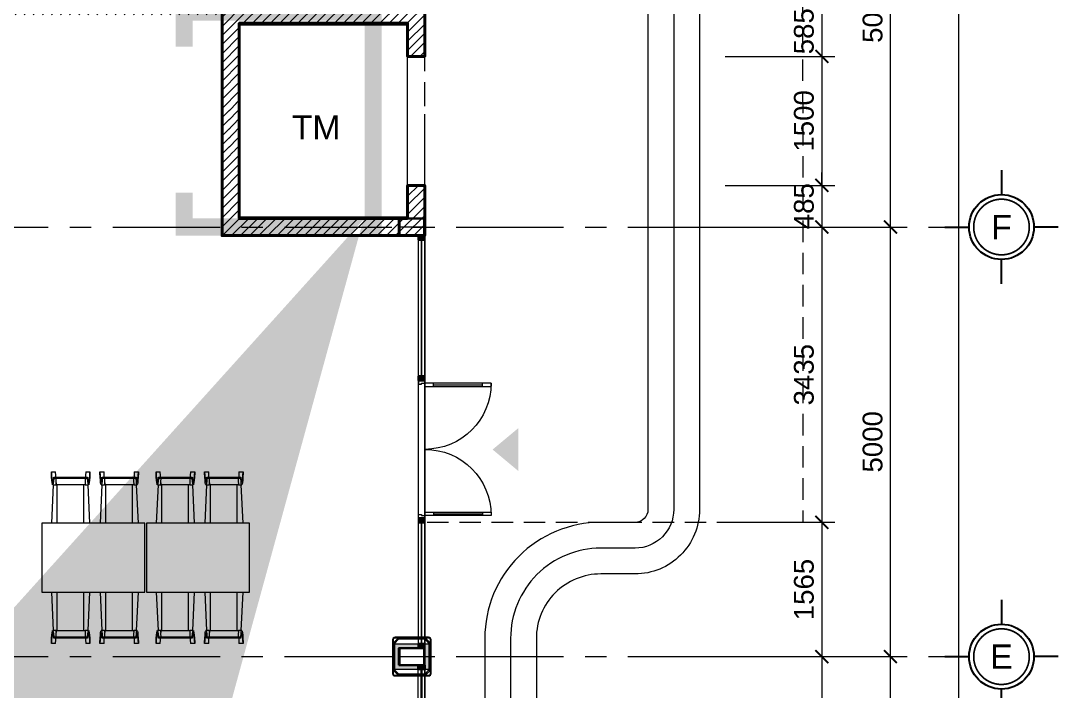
# Model space of a CAD drawing. Header units: millimetres. Extents: x 886808 to 1650903, y -1008069 to 230892.
# Drawn here: x 960715 to 972796, y -352802 to -344999 of the extents above; entities that cross this region are included whole.
import ezdxf
from ezdxf.enums import TextEntityAlignment as Align

# ---------------------------------------------------------------- set-up
doc = ezdxf.new("R2010")
doc.units = ezdxf.units.MM
for name, pattern in [('CENTER', [2, 1.25, -0.25, 0.25, -0.25]), ('CENTER2', [28.575, 19.05, -3.175, 3.175, -3.175]), ('CONTINOUS', [0]), ('HIDDEN', [0.375, 0.25, -0.125])]:
    doc.linetypes.add(name, pattern=pattern)
doc.layers.get('0').update_dxf_attribs({"lineweight": 0})
for name, color, linetype, lineweight in [('01- NET TUONG- 242', 242, 'Continuous', 40), ('03- Net Cua- 153', 153, 'Continuous', 9), ('04-Net thay', 150, 'Continuous', 20), ('05- Net Khuat - 250', 250, 'HIDDEN', 0), ('8l NET TO', 8, 'Continuous', 9), ('A-DETL-GENF', 92, 'Continuous', 5), ('A-GLAZ-CURT', 52, 'Continuous', 5), ('A-GLAZ-CWMG', 51, 'Continuous', 5), ('A-Wall', 113, 'Continuous', 30), ('A_Dim', 8, 'Continuous', 5), ('DS_Dim', 8, 'Continuous', 0), ('HACTH', 8, 'Continuous', 0), ('I-FURN', 252, 'Continuous', 5), ('net truc', 250, 'CENTER2', 5), ('net vl', 33, 'Continuous', 5), ('Text', 250, 'Continuous', 25), ('X-BT-MB-F1$0$SP-CỬA', 157, 'Continuous', 0)]:
    doc.layers.add(name, color=color, linetype=linetype, lineweight=lineweight)
doc.styles.add('Arial', font='arial.ttf', dxfattribs={"height": 253.361452})
doc.styles.add('Roof Fl type B$0$GHICHUTHUONG', font='arial.ttf', dxfattribs={"width": 0.8})
doc.styles.add('TIÊU ĐỀ', font='arial.ttf', dxfattribs={"height": 230})
doc.dimstyles.new('1-100', dxfattribs={"dimtxt": 230, "dimasz": 150, "dimexe": 150, "dimexo": 300, "dimgap": 90, "dimtad": 1, "dimdec": 0, "dimrnd": 5, "dimzin": 0, "dimtxsty": 'TIÊU ĐỀ', "dimblk": 'ARCHTICK', "dimcen": 100, "dimdle": 120, "dimclrd": 256, "dimclre": 256, "dimclrt": 2, "dimadec": 0, "dimazin": 0, "dimtfac": 1, "dimtdec": 0, "dimtix": 1, "dimtmove": 1, "dimatfit": 3, "dimldrblk": 'OPEN30', "dimfxl": 900, "dimtolj": 1, "dimtzin": 0, "dimlwd": 13, "dimlwe": 13, "dimarcsym": 1})

# ---------------------------------------------------------------- blocks, each defined once
blk = doc.blocks.new('_ArchTick')
at = {"color": 0, "linetype": 'ByBlock', "const_width": 0.15}
blk.add_lwpolyline([(-0.5, -0.5), (0.5, 0.5)], dxfattribs=at)
blk = doc.blocks.new('*D1399')
at = {"layer": 'A_Dim', "lineweight": 13, "transparency": 16777216}
for p, q in [((970842, -358269), (970842, -352279)), ((968919, -352399), (970992, -352399)), ((968919, -358149), (970992, -358149))]:
    blk.add_line(p, q, dxfattribs=at)
at = {"layer": 'Defpoints', "color": 0, "transparency": 16777216}
for p in [(968619, -352399), (970842, -352399), (968619, -358149)]:
    blk.add_point(p, dxfattribs=at)
at = {"layer": 'A_Dim', "lineweight": 13, "transparency": 16777216, "xscale": 150, "yscale": 150, "zscale": 150}
for p, rotation in [((970842, -352399), 90), ((970842, -358149), 270)]:
    blk.add_blockref('_ArchTick', p, dxfattribs=dict(at, rotation=rotation))
at = {"layer": 'A_Dim', "color": 2, "transparency": 16777216, "insert": (970635, -355274), "char_height": 230, "attachment_point": 5, "rotation": 90, "style": 'TIÊU ĐỀ'}
blk.add_mtext('\\A1;5750', dxfattribs=at)
blk = doc.blocks.new('_Open30')
at = {"color": 0, "linetype": 'ByBlock', "lineweight": -2}
for p, q in [((-1, 0.268), (0, 0)), ((0, 0), (-1, -0.268)), ((0, 0), (-1, 0))]:
    blk.add_line(p, q, dxfattribs=at)
blk = doc.blocks.new('*D1398')
at = {"layer": 'A_Dim', "lineweight": 13, "transparency": 16777216}
for p, q in [((970842, -352519), (970842, -347279)), ((968919, -347399), (970992, -347399)), ((968919, -352399), (970992, -352399))]:
    blk.add_line(p, q, dxfattribs=at)
at = {"layer": 'Defpoints', "color": 0, "transparency": 16777216}
for p in [(968619, -347399), (970842, -347399), (968619, -352399)]:
    blk.add_point(p, dxfattribs=at)
at = {"layer": 'A_Dim', "lineweight": 13, "transparency": 16777216, "xscale": 150, "yscale": 150, "zscale": 150}
for p, rotation in [((970842, -347399), 90), ((970842, -352399), 270)]:
    blk.add_blockref('_ArchTick', p, dxfattribs=dict(at, rotation=rotation))
at = {"layer": 'A_Dim', "color": 2, "transparency": 16777216, "insert": (970635, -349899), "char_height": 230, "attachment_point": 5, "rotation": 90, "style": 'TIÊU ĐỀ'}
blk.add_mtext('\\A1;5000', dxfattribs=at)
blk = doc.blocks.new('*D1397')
at = {"layer": 'A_Dim', "lineweight": 13, "transparency": 16777216}
for p, q in [((970842, -347519), (970842, -342279)), ((968919, -342399), (970992, -342399)), ((968919, -347399), (970992, -347399))]:
    blk.add_line(p, q, dxfattribs=at)
at = {"layer": 'Defpoints', "color": 0, "transparency": 16777216}
for p in [(968619, -342399), (970842, -342399), (968619, -347399)]:
    blk.add_point(p, dxfattribs=at)
at = {"layer": 'A_Dim', "lineweight": 13, "transparency": 16777216, "xscale": 150, "yscale": 150, "zscale": 150}
for p, rotation in [((970842, -342399), 90), ((970842, -347399), 270)]:
    blk.add_blockref('_ArchTick', p, dxfattribs=dict(at, rotation=rotation))
at = {"layer": 'A_Dim', "color": 2, "transparency": 16777216, "insert": (970635, -344899), "char_height": 230, "attachment_point": 5, "rotation": 90, "style": 'TIÊU ĐỀ'}
blk.add_mtext('\\A1;5000', dxfattribs=at)
blk = doc.blocks.new('*D1396')
at = {"layer": 'A_Dim', "lineweight": 13, "transparency": 16777216}
for p, q in [((971636, -342279), (971636, -379619)), ((968919, -342399), (971786, -342399)), ((968919, -379499), (971786, -379499))]:
    blk.add_line(p, q, dxfattribs=at)
at = {"layer": 'Defpoints', "color": 0, "transparency": 16777216}
for p in [(968619, -342399), (968619, -379499), (971636, -379499)]:
    blk.add_point(p, dxfattribs=at)
at = {"layer": 'A_Dim', "lineweight": 13, "transparency": 16777216, "xscale": 150, "yscale": 150, "zscale": 150}
for p, rotation in [((971636, -342399), 90), ((971636, -379499), 270)]:
    blk.add_blockref('_ArchTick', p, dxfattribs=dict(at, rotation=rotation))
at = {"layer": 'A_Dim', "color": 2, "transparency": 16777216, "insert": (971428, -360949), "char_height": 230, "attachment_point": 5, "rotation": 90, "style": 'TIÊU ĐỀ'}
blk.add_mtext('\\A1;37100', dxfattribs=at)
blk = doc.blocks.new('A$C0DD655ED')
at = {"layer": 'A_Dim', "transparency": 33554636}
h = blk.add_hatch(dxfattribs=at)
h.set_pattern_fill('ANGLE', color=256)
h.set_pattern_definition([(0, (4687050.9006, -31895392.7794), (0, 6.985), [5.08, -1.905]), (90, (4687050.9006, -31895392.7794), (-6.985, 4e-16), [5.08, -1.905])])
h.paths.add_polyline_path([(25, 375), (425, 375), (425, 75), (25, 75)])
h.paths.add_polyline_path([(75, 325), (375, 325), (375, 125), (75, 125)], flags=16)
at = {"layer": '03- Net Cua- 153', "linetype": 'Continuous', "transparency": 33554636}
for p, q in [((125, 442), (125, 450)), ((125, 442), (125, 450)), ((128, 442), (128, 450)), ((128, 442), (128, 450)), ((322, 442), (322, 450)), ((322, 442), (322, 450)), ((325, 442), (325, 450)), ((325, 442), (325, 450)), ((442, 325), (450, 325)), ((442, 322), (450, 322)), ((442, 128), (450, 128)), ((442, 125), (450, 125)), ((125, 8), (125, 0)), ((125, 8), (125, 0)), ((128, 8), (128, 0)), ((128, 8), (128, 0)), ((322, 8), (322, 0)), ((322, 8), (322, 0)), ((325, 8), (325, 0)), ((325, 8), (325, 0))]:
    blk.add_line(p, q, dxfattribs=at)
for points in [[(30, 0), (420, 0, 0.414214), (450, 30), (450, 420, 0.414214), (420, 450), (30, 450, 0.414214), (0, 420), (0, 30, 0.414214)], [(30, 8), (420, 8, 0.414214), (442, 30), (442, 420, 0.414214), (420, 442), (30, 442, 0.414214), (8, 420), (8, 30, 0.414214)]]:
    blk.add_lwpolyline(points, format="xyb", close=True, dxfattribs=at)
at = {"layer": 'A-GLAZ-CURT', "transparency": 33554636}
for points in [[(11, 389), (25, 389), (25, 375), (11, 375)], [(61, 442), (75, 442), (75, 428), (61, 428)], [(389, 442), (375, 442), (375, 428), (389, 428)], [(425, 389), (439, 389), (439, 375), (425, 375)], [(11, 75), (25, 75), (25, 61), (11, 61)], [(61, 8), (75, 8), (75, 22), (61, 22)], [(389, 8), (375, 8), (375, 22), (389, 22)], [(425, 75), (439, 75), (439, 61), (425, 61)]]:
    blk.add_lwpolyline(points, close=True, dxfattribs=at)
at = {"layer": 'A_Dim', "transparency": 33554636}
for points in [[(25, 375), (11, 389)], [(11, 375), (25, 389)], [(15, 389), (61, 438)], [(71, 428), (25, 379)], [(75, 428), (61, 442)], [(61, 428), (75, 442)], [(375, 428), (389, 442)], [(389, 428), (375, 442)], [(379, 428), (425, 379)], [(435, 389), (389, 438)], [(439, 375), (425, 389)], [(425, 375), (439, 389)], [(25, 61), (11, 75)], [(11, 61), (25, 75)], [(15, 61), (61, 12)], [(73, 20), (25, 71)], [(75, 22), (61, 8)], [(61, 22), (75, 8)], [(375, 22), (389, 8)], [(389, 22), (375, 8)], [(377, 20), (425, 71)], [(435, 61), (389, 12)], [(439, 61), (425, 75)], [(425, 61), (439, 75)]]:
    blk.add_lwpolyline(points, dxfattribs=at)
for points in [[(25, 61), (11, 61), (11, 389), (25, 389)], [(25, 375), (425, 375), (425, 75), (25, 75)], [(61, 442), (389, 442), (389, 428), (61, 428)], [(425, 61), (439, 61), (439, 389), (425, 389)], [(75, 325), (375, 325), (375, 125), (75, 125)], [(61, 8), (389, 8), (389, 22), (61, 22)]]:
    blk.add_lwpolyline(points, close=True, dxfattribs=at)
blk = doc.blocks.new('*D1089')
at = {"layer": 'A_Dim', "lineweight": 13, "transparency": 16777216}
for p, q in [((970043, -344829), (970043, -344679)), ((968919, -344829), (970193, -344829)), ((970043, -344829), (970043, -345414)), ((968919, -345414), (970193, -345414)), ((970043, -345414), (970043, -345564))]:
    blk.add_line(p, q, dxfattribs=at)
at = {"layer": 'Defpoints', "color": 0, "transparency": 16777216}
for p in [(968619, -344829), (968619, -345414), (970043, -345414)]:
    blk.add_point(p, dxfattribs=at)
at = {"layer": 'A_Dim', "lineweight": 13, "transparency": 16777216, "xscale": 150, "yscale": 150, "zscale": 150}
for p, rotation in [((970043, -344829), 270), ((970043, -345414), 90)]:
    blk.add_blockref('_ArchTick', p, dxfattribs=dict(at, rotation=rotation))
at = {"layer": 'A_Dim', "color": 2, "transparency": 16777216, "insert": (969835, -345121), "char_height": 230, "attachment_point": 5, "rotation": 90, "style": 'TIÊU ĐỀ'}
blk.add_mtext('\\A1;585', dxfattribs=at)
blk = doc.blocks.new('*D1090')
at = {"layer": 'A_Dim', "lineweight": 13, "transparency": 16777216}
for p, q in [((970043, -345294), (970043, -347034)), ((968919, -345414), (970193, -345414)), ((968919, -346914), (970193, -346914))]:
    blk.add_line(p, q, dxfattribs=at)
at = {"layer": 'Defpoints', "color": 0, "transparency": 16777216}
for p in [(968619, -345414), (968619, -346914), (970043, -346914)]:
    blk.add_point(p, dxfattribs=at)
at = {"layer": 'A_Dim', "lineweight": 13, "transparency": 16777216, "xscale": 150, "yscale": 150, "zscale": 150}
for p, rotation in [((970043, -345414), 90), ((970043, -346914), 270)]:
    blk.add_blockref('_ArchTick', p, dxfattribs=dict(at, rotation=rotation))
at = {"layer": 'A_Dim', "color": 2, "transparency": 16777216, "insert": (969835, -346164), "char_height": 230, "attachment_point": 5, "rotation": 90, "style": 'TIÊU ĐỀ'}
blk.add_mtext('\\A1;1500', dxfattribs=at)
blk = doc.blocks.new('*D1091')
at = {"layer": 'A_Dim', "lineweight": 13, "transparency": 16777216}
for p, q in [((970043, -346914), (970043, -346764)), ((968919, -346914), (970193, -346914)), ((970043, -346914), (970043, -347399)), ((968919, -347399), (970193, -347399)), ((970043, -347399), (970043, -347549))]:
    blk.add_line(p, q, dxfattribs=at)
at = {"layer": 'Defpoints', "color": 0, "transparency": 16777216}
for p in [(968619, -346914), (968619, -347399), (970043, -347399)]:
    blk.add_point(p, dxfattribs=at)
at = {"layer": 'A_Dim', "lineweight": 13, "transparency": 16777216, "xscale": 150, "yscale": 150, "zscale": 150}
for p, rotation in [((970043, -346914), 270), ((970043, -347399), 90)]:
    blk.add_blockref('_ArchTick', p, dxfattribs=dict(at, rotation=rotation))
at = {"layer": 'A_Dim', "color": 2, "transparency": 16777216, "insert": (969835, -347157), "char_height": 230, "attachment_point": 5, "rotation": 90, "style": 'TIÊU ĐỀ'}
blk.add_mtext('\\A1;485', dxfattribs=at)
blk = doc.blocks.new('*D1092')
at = {"layer": 'A_Dim', "lineweight": 13, "transparency": 16777216}
for p, q in [((970043, -347279), (970043, -350956)), ((968919, -347399), (970193, -347399)), ((968919, -350836), (970193, -350836))]:
    blk.add_line(p, q, dxfattribs=at)
at = {"layer": 'Defpoints', "color": 0, "transparency": 16777216}
for p in [(968619, -347399), (968619, -350836), (970043, -350836)]:
    blk.add_point(p, dxfattribs=at)
at = {"layer": 'A_Dim', "lineweight": 13, "transparency": 16777216, "xscale": 150, "yscale": 150, "zscale": 150}
for p, rotation in [((970043, -347399), 90), ((970043, -350836), 270)]:
    blk.add_blockref('_ArchTick', p, dxfattribs=dict(at, rotation=rotation))
at = {"layer": 'A_Dim', "color": 2, "transparency": 16777216, "insert": (969835, -349118), "char_height": 230, "attachment_point": 5, "rotation": 90, "style": 'TIÊU ĐỀ'}
blk.add_mtext('\\A1;3435', dxfattribs=at)
blk = doc.blocks.new('*D1093')
at = {"layer": 'A_Dim', "lineweight": 13, "transparency": 16777216}
for p, q in [((970043, -350716), (970043, -352519)), ((968919, -350836), (970193, -350836)), ((968919, -352399), (970193, -352399))]:
    blk.add_line(p, q, dxfattribs=at)
at = {"layer": 'Defpoints', "color": 0, "transparency": 16777216}
for p in [(968619, -350836), (968619, -352399), (970043, -352399)]:
    blk.add_point(p, dxfattribs=at)
at = {"layer": 'A_Dim', "lineweight": 13, "transparency": 16777216, "xscale": 150, "yscale": 150, "zscale": 150}
for p, rotation in [((970043, -350836), 90), ((970043, -352399), 270)]:
    blk.add_blockref('_ArchTick', p, dxfattribs=dict(at, rotation=rotation))
at = {"layer": 'A_Dim', "color": 2, "transparency": 16777216, "insert": (969835, -351618), "char_height": 230, "attachment_point": 5, "rotation": 90, "style": 'TIÊU ĐỀ'}
blk.add_mtext('\\A1;1565', dxfattribs=at)
blk = doc.blocks.new('*D1094')
at = {"layer": 'A_Dim', "lineweight": 13, "transparency": 16777216}
for p, q in [((970043, -352279), (970043, -358269)), ((968919, -352399), (970193, -352399)), ((968919, -358149), (970193, -358149))]:
    blk.add_line(p, q, dxfattribs=at)
at = {"layer": 'Defpoints', "color": 0, "transparency": 16777216}
for p in [(968619, -352399), (968619, -358149), (970043, -358149)]:
    blk.add_point(p, dxfattribs=at)
at = {"layer": 'A_Dim', "lineweight": 13, "transparency": 16777216, "xscale": 150, "yscale": 150, "zscale": 150}
for p, rotation in [((970043, -352399), 90), ((970043, -358149), 270)]:
    blk.add_blockref('_ArchTick', p, dxfattribs=dict(at, rotation=rotation))
at = {"layer": 'A_Dim', "color": 2, "transparency": 16777216, "insert": (969835, -355274), "char_height": 230, "attachment_point": 5, "rotation": 90, "style": 'TIÊU ĐỀ'}
blk.add_mtext('\\A1;5750', dxfattribs=at)
blk = doc.blocks.new('Galina-ban an 4 nguoi - 1200mm x 800mm-6467599-MẶT BẰNG BỐ TRÍ TẦNG 1')
at = {"layer": 'I-FURN'}
for p, q in [((-496, 954), (-496, 969)), ((-496, 969), (-446, 969)), ((-96, 969), (-46, 969)), ((-46, 969), (-46, 954)), ((69, 954), (69, 969)), ((69, 969), (119, 969)), ((469, 969), (519, 969)), ((519, 969), (519, 954)), ((-468, 906), (-438, 906)), ((-468, 890), (-468, 906)), ((-438, 890), (-468, 890)), ((-438, 890), (-438, 906)), ((-438, 890), (-438, 906)), ((-438, 906), (-104, 906)), ((-104, 890), (-438, 890)), ((-104, 906), (-74, 906)), ((-104, 890), (-104, 906)), ((-74, 890), (-104, 890)), ((-103, 856), (-103, 858)), ((-74, 890), (-74, 906)), ((97, 906), (127, 906)), ((97, 890), (97, 906)), ((127, 890), (97, 890)), ((127, 890), (127, 906)), ((127, 890), (127, 906)), ((127, 906), (461, 906)), ((461, 890), (127, 890)), ((461, 906), (491, 906)), ((461, 890), (461, 906)), ((491, 890), (461, 890)), ((462, 856), (462, 858)), ((491, 890), (491, 906)), ((-473, 817), (-494, 370)), ((-481, 844), (-479, 843)), ((-480, 817), (-441, 817)), ((-440, 822), (-102, 822)), ((-426, 822), (-426, 370)), ((-115, 822), (-115, 370)), ((-102, 820), (-101, 818)), ((-101, 817), (-62, 817)), ((-48, 370), (-69, 817)), ((-62, 843), (-61, 844)), ((92, 817), (71, 370)), ((84, 844), (86, 843)), ((85, 817), (124, 817)), ((125, 822), (463, 822)), ((139, 822), (139, 370)), ((450, 822), (450, 370)), ((463, 820), (464, 818)), ((464, 817), (503, 817)), ((517, 370), (496, 817)), ((503, 843), (504, 844)), ((629, 370), (-571, 370)), ((-571, 370), (-571, -430)), ((629, -430), (629, 370)), ((-571, -430), (629, -430)), ((-494, -430), (-473, -877)), ((-426, -430), (-426, -882)), ((-115, -430), (-115, -882)), ((-69, -877), (-48, -430)), ((71, -430), (92, -877)), ((139, -430), (139, -882)), ((450, -430), (450, -882)), ((496, -877), (517, -430)), ((-479, -903), (-481, -904)), ((-441, -877), (-480, -877)), ((-468, -950), (-438, -950)), ((-468, -966), (-468, -950)), ((-438, -966), (-468, -966)), ((-102, -882), (-440, -882)), ((-439, -916), (-439, -912)), ((-438, -966), (-438, -950)), ((-438, -966), (-438, -950)), ((-438, -950), (-104, -950)), ((-104, -966), (-438, -966)), ((-104, -950), (-74, -950)), ((-104, -966), (-104, -950)), ((-74, -966), (-104, -966)), ((-103, -918), (-103, -916)), ((-101, -878), (-102, -880)), ((-62, -877), (-101, -877)), ((-74, -966), (-74, -950)), ((-61, -904), (-62, -903)), ((86, -903), (84, -904)), ((124, -877), (85, -877)), ((97, -950), (127, -950)), ((97, -966), (97, -950)), ((127, -966), (97, -966)), ((463, -882), (125, -882)), ((126, -916), (126, -912)), ((127, -966), (127, -950)), ((127, -966), (127, -950)), ((127, -950), (461, -950)), ((461, -966), (127, -966)), ((461, -950), (491, -950)), ((461, -966), (461, -950)), ((491, -966), (461, -966)), ((462, -918), (462, -916)), ((464, -878), (463, -880)), ((503, -877), (464, -877)), ((491, -966), (491, -950)), ((504, -904), (503, -903)), ((-496, -1029), (-496, -1014)), ((-446, -1029), (-496, -1029)), ((-46, -1029), (-96, -1029)), ((-46, -1014), (-46, -1029)), ((69, -1029), (69, -1014)), ((119, -1029), (69, -1029)), ((519, -1029), (469, -1029)), ((519, -1014), (519, -1029))]:
    blk.add_line(p, q, dxfattribs=at)
at = {"layer": 'I-FURN', "flags": 128}
for points in [[(-496, 969), (-493, 927), (-490, 893), (-487, 868), (-484, 852), (-481, 844)], [(-445, 905), (-445, 927), (-446, 969)], [(-96, 969), (-97, 927), (-97, 905)], [(-61, 844), (-58, 852), (-55, 868), (-52, 893), (-49, 927), (-46, 969)], [(69, 969), (72, 927), (75, 893), (78, 868), (81, 852), (84, 844)], [(120, 905), (120, 927), (119, 969)], [(469, 969), (468, 927), (468, 905)], [(504, 844), (507, 852), (510, 868), (513, 893), (516, 927), (519, 969)], [(-481, 817), (-484, 825), (-487, 843), (-490, 871), (-493, 908), (-496, 954)], [(-468, 890), (-471, 857), (-474, 833), (-477, 820), (-481, 817)], [(-477, 845), (-474, 856), (-471, 876), (-468, 906)], [(-439, 852), (-439, 856), (-439, 858)], [(-104, 890), (-103, 856), (-103, 840)], [(-74, 906), (-71, 876), (-68, 856), (-65, 845)], [(-61, 817), (-65, 820), (-68, 833), (-71, 857), (-74, 890)], [(-46, 954), (-49, 908), (-52, 871), (-55, 843), (-58, 825), (-61, 817)], [(84, 817), (81, 825), (78, 843), (75, 871), (72, 908), (69, 954)], [(97, 890), (94, 857), (91, 833), (88, 820), (84, 817)], [(88, 845), (91, 856), (94, 876), (97, 906)], [(126, 852), (126, 856), (126, 858)], [(461, 890), (462, 856), (462, 840)], [(491, 906), (494, 876), (497, 856), (500, 845)], [(504, 817), (500, 820), (497, 833), (494, 857), (491, 890)], [(519, 954), (516, 908), (513, 871), (510, 843), (507, 825), (504, 817)], [(-441, 818), (-440, 820), (-439, 833), (-439, 835)], [(-102, 822), (-102, 836), (-103, 840)], [(-102, 835), (-102, 833), (-102, 826)], [(124, 818), (125, 820), (126, 833), (126, 835)], [(463, 822), (463, 836), (462, 840)], [(463, 835), (463, 833), (463, 826)], [(-496, -1014), (-493, -968), (-490, -931), (-487, -903), (-484, -885), (-481, -877)], [(-481, -904), (-484, -912), (-487, -928), (-490, -953), (-493, -987), (-496, -1029)], [(-481, -877), (-477, -880), (-474, -893), (-471, -917), (-468, -950)], [(-468, -966), (-471, -936), (-474, -916), (-477, -905)], [(-446, -1029), (-445, -987), (-445, -965)], [(-439, -893), (-440, -880), (-441, -878)], [(-103, -900), (-103, -916), (-104, -950)], [(-103, -900), (-102, -896), (-102, -882)], [(-102, -886), (-102, -893), (-102, -895)], [(-97, -965), (-97, -987), (-96, -1029)], [(-74, -950), (-71, -917), (-68, -893), (-65, -880), (-61, -877)], [(-65, -905), (-68, -916), (-71, -936), (-74, -966)], [(-61, -877), (-58, -885), (-55, -903), (-52, -931), (-49, -968), (-46, -1014)], [(-46, -1029), (-49, -987), (-52, -953), (-55, -928), (-58, -912), (-61, -904)], [(69, -1014), (72, -968), (75, -931), (78, -903), (81, -885), (84, -877)], [(84, -904), (81, -912), (78, -928), (75, -953), (72, -987), (69, -1029)], [(84, -877), (88, -880), (91, -893), (94, -917), (97, -950)], [(97, -966), (94, -936), (91, -916), (88, -905)], [(119, -1029), (120, -987), (120, -965)], [(126, -893), (125, -880), (124, -878)], [(462, -900), (462, -916), (461, -950)], [(462, -900), (463, -896), (463, -882)], [(463, -886), (463, -893), (463, -895)], [(468, -965), (468, -987), (469, -1029)], [(491, -950), (494, -917), (497, -893), (500, -880), (504, -877)], [(500, -905), (497, -916), (494, -936), (491, -966)], [(504, -877), (507, -885), (510, -903), (513, -931), (516, -968), (519, -1014)], [(519, -1029), (516, -987), (513, -953), (510, -928), (507, -912), (504, -904)]]:
    blk.add_lwpolyline(points, dxfattribs=at)
at = {"layer": 'I-FURN'}
for centre, start_param, end_param in [((-441, 1900), 3.23382, 3.39556), ((-441, 1900), 3.410954, 3.51126), ((124, 1900), 3.23382, 3.39556), ((124, 1900), 3.410954, 3.51126), ((-441, -1960), 6.029217, 6.190958), ((-441, -1960), 5.913518, 6.013824), ((124, -1960), 6.029217, 6.190958), ((124, -1960), 5.913518, 6.013824)]:
    blk.add_ellipse(centre, major_axis=(0, 1083), ratio=0.007077, start_param=start_param, end_param=end_param, dxfattribs=at)
blk = doc.blocks.new('Rectangular Mullion - 50x75mm-6290178-MẶT BẰNG TƯỜNG ĐIỂN HÌNH TẦNG 2_ TẦNG 4')
at = {"layer": 'A-GLAZ-CWMG'}
blk.add_hatch(color=256, dxfattribs=at).paths.add_polyline_path([(25, -37.5), (-25, -37.5), (-25, 37.5), (25, 37.5)], flags=0)
at = {"layer": 'A-GLAZ-CWMG', "lineweight": 25}
for p, q in [((-25, 37.5), (25, 37.5)), ((-25, -37.5), (-25, 37.5)), ((25, 37.5), (25, -37.5)), ((25, -37.5), (-25, -37.5))]:
    blk.add_line(p, q, dxfattribs=at)
blk = doc.blocks.new('*U97')
at = {"layer": 'X-BT-MB-F1$0$SP-CỬA', "transparency": 33554636}
for p, q in [((100, -70), (100, -30)), ((100, -50), (670, -50)), ((670, -70), (670, -30)), ((100, -1530), (100, -1570)), ((100, -1550), (670, -1550)), ((670, -1530), (670, -1570))]:
    blk.add_line(p, q, dxfattribs=at)
for points in [[(-75, 0), (-75, -40), (-40, -40), (-40, -30), (0, -30), (0, 0)], [(0, -30), (0, -70), (770, -70), (770, -30)], [(-75, -1600), (-75, -1560), (-40, -1560), (-40, -1570), (0, -1570), (0, -1600)], [(0, -1570), (0, -1530), (770, -1530), (770, -1570)]]:
    blk.add_lwpolyline(points, close=True, dxfattribs=at)
at = {"layer": 'X-BT-MB-F1$0$SP-CỬA', "ltscale": 100, "transparency": 33554636}
for centre, start, end in [((0, -30), 270, 360), ((0, -1570), 0, 90)]:
    blk.add_arc(centre, 770, start, end, dxfattribs=at)
blk = doc.blocks.new('*U900')
for p, q in [((0, 7), (0, 4)), ((-7, 0), (-4, 0)), ((7, 0), (4, 0)), ((0, -7), (0, -4))]:
    blk.add_line(p, q)
blk.add_circle((0, 0), 4)
at = {"layer": 'net truc', "color": 4, "linetype": 'CONTINOUS', "ltscale": 0.08, "const_width": 0.208}
blk.add_lwpolyline([(3.43, -0.02, 0.414214), (0.02, 3.43, 2.414214), (3.43, -0.02, 0.24166)], format="xyb", dxfattribs=at)
at = {"color": 7, "style": 'Arial', "flags": 8}
blk.add_attdef('DETAIL#', text='', height=3, dxfattribs=at).set_placement((0, 0), align=Align.MIDDLE_CENTER)
blk = doc.blocks.new('cc')
at = {"layer": 'A-GLAZ-CURT', "transparency": 33554636}
blk.add_lwpolyline([(222569, 39756), (222287, 39756), (222287, 39659), (222278, 39659), (222278, 39859), (222287, 39859), (222287, 39762), (222569, 39762), (222569, 39859), (222578, 39859), (222578, 39659), (222569, 39659)], close=True, dxfattribs=at)
at = {"layer": 'A-Wall', "transparency": 33554636}
blk.add_lwpolyline([(222278, 39659), (222578, 39659), (222578, 39859), (222278, 39859)], close=True, dxfattribs=at)

msp = doc.modelspace()

# ---------------------------------------------------------------- hatches: boundary and pattern name
at = {"layer": 'A-DETL-GENF', "transparency": 33554636}
msp.add_hatch(color=7, dxfattribs=at).paths.add_polyline_path([(966509.3, -350238.9), (966509.3, -349738.9), (966209.3, -349988.9)], flags=0)

# ---------------------------------------------------------------- linework, layer by layer
at = {"transparency": 33554636}
msp.add_line((965418.6, -347499), (965418.6, -375399), dxfattribs=at)
at = {"layer": '03- Net Cua- 153', "transparency": 33554636, "elevation": 0}
msp.add_lwpolyline([(965376.1, -347549.2), (965376.1, -349136.5), (965386.1, -349136.5), (965386.1, -347549.2)], close=True, dxfattribs=at)
at = {"layer": '03- Net Cua- 153', "transparency": 33554636}
for points in [[(965376.1, -350836.5), (965376.1, -352249), (965386.1, -352249), (965386.1, -350836.5)], [(965376.1, -353594), (965376.1, -352549), (965386.1, -352549), (965386.1, -353594)]]:
    msp.add_lwpolyline(points, close=True, dxfattribs=at)
at = {"layer": '04-Net thay', "transparency": 33554636, "elevation": 0}
msp.add_lwpolyline([(965343.6, -352299), (965418.6, -352299), (965418.6, -347499), (965343.6, -347499)], close=True, dxfattribs=at)
at = {"layer": '04-Net thay', "transparency": 33554636}
msp.add_lwpolyline([(965418.6, -353644), (965343.6, -353644), (965343.6, -352499.2), (965418.6, -352499.2)], close=True, dxfattribs=at)
at = {"layer": '05- Net Khuat - 250', "ltscale": 1000, "transparency": 33554636}
msp.add_lwpolyline([(969822.1, -350836.5), (965422.1, -350836.5), (965418.6, -343198.8), (969818.6, -343198.8)], close=True, dxfattribs=at)
at = {"layer": '8l NET TO', "color": 251, "linetype": 'CENTER', "ltscale": 1000, "true_color": 0x636466, "transparency": 33554636}
for p, q in [((965418.6, -383492.2), (965418.6, -338335.2)), ((941785.5, -347399.2), (971474.1, -347399.2)), ((941785.5, -352399.2), (971474.1, -352399.2))]:
    msp.add_line(p, q, dxfattribs=at)
at = {"layer": 'A_Dim', "transparency": 33554636}
for points in [[(965418.6, -342598.8), (967868.6, -342598.8, -0.4142136), (968618.6, -343348.8), (968618.6, -350686.5, -0.4142136), (967868.6, -351436.5), (967468.6, -351436.5, 0.4142136), (966718.6, -352186.5), (966718.6, -357199.2)], [(965418.6, -342898.8), (967868.6, -342898.8, -0.4142136), (968318.6, -343348.8), (968318.6, -350686.5, -0.4142136), (967868.6, -351136.5), (967468.6, -351136.5, 0.4142136), (966418.6, -352186.5), (966418.6, -357199.2)], [(965418.6, -343198.8), (967868.6, -343198.8, -0.4142136), (968018.6, -343348.8), (968018.6, -350686.5, -0.4142136), (967868.6, -350836.5), (967468.6, -350836.5, 0.4142136), (966118.6, -352186.5), (966118.6, -357199.2)]]:
    msp.add_lwpolyline(points, format="xyb", dxfattribs=at)
msp.add_lwpolyline([(965343.6, -349224), (965343.6, -350749), (965343.6, -352274)], dxfattribs=at)

# ---------------------------------------------------------------- block references
at = {"layer": '03- Net Cua- 153', "transparency": 33554636, "extrusion": (0, 0, -1), "rotation": 90}
for p in [(-965381.1, -347524.2, 0), (-965381.1, -349161.5, 0), (-965384.6, -350811.5, 0), (-965381.1, -352274, 0)]:
    msp.add_blockref('Rectangular Mullion - 50x75mm-6290178-MẶT BẰNG TƯỜNG ĐIỂN HÌNH TẦNG 2_ TẦNG 4', p, dxfattribs=at)
at = {"layer": '03- Net Cua- 153', "transparency": 33554636, "xscale": -1, "rotation": 180}
msp.add_blockref('*U97', (965422.1, -350786.5, 0), dxfattribs=at)
at = {"layer": '03- Net Cua- 153', "transparency": 33554636, "extrusion": (0, 0, -1), "xscale": -1, "rotation": 90}
msp.add_blockref('Rectangular Mullion - 50x75mm-6290178-MẶT BẰNG TƯỜNG ĐIỂN HÌNH TẦNG 2_ TẦNG 4', (-965381.1, -352524, 0), dxfattribs=at)
at = {"layer": 'A_Dim', "transparency": 33554636}
msp.add_blockref('A$C0DD655ED', (965043.6, -352624.2), dxfattribs=at)
at = {"layer": 'DS_Dim', "transparency": 33554636}
for p in [(742840.3, -387158.2), (742840.3, -392158.2)]:
    msp.add_blockref('cc', p, dxfattribs=at)
at = {"layer": 'I-FURN', "transparency": 33554636, "rotation": 180}
for p in [(961590.2, -351276.9), (962809.2, -351276.9)]:
    msp.add_blockref('Galina-ban an 4 nguoi - 1200mm x 800mm-6467599-MẶT BẰNG BỐ TRÍ TẦNG 1', p, dxfattribs=at)
at = {"layer": 'Text', "transparency": 33554636, "xscale": 94.41941626506186, "yscale": 94.41941626506186, "zscale": 94.41941626506186}
for p, values in [((972135, -347399.2), {'DETAIL#': 'F'}), ((972135, -352399.2), {'DETAIL#': 'E'})]:
    msp.add_blockref('*U900', p, dxfattribs=at).add_auto_attribs(values)

# ---------------------------------------------------------------- texts
at = {"layer": 'net vl', "ltscale": 300, "transparency": 33554636, "insert": (964154.6, -346240), "char_height": 280.71, "width": 1737.666, "attachment_point": 5, "style": 'Roof Fl type B$0$GHICHUTHUONG', "bg_fill": 2}
msp.add_mtext('{\\W1;TM}', dxfattribs=at)

# ---------------------------------------------------------------- dimensions: what is measured, and where the dimension line sits
at = {"layer": 'A_Dim', "transparency": 33554636}
for base, p1, p2, picture, middle in [((970842.3, -342399.2), (968618.6, -347399.2), (968618.6, -342399.2), '*D1397', (970634.9, -344899.2)), ((971636, -379499.2), (968618.6, -342399.2), (968618.6, -379499.2), '*D1396', (971428.5, -360949.2)), ((970842.3, -347399.2), (968618.6, -352399.2), (968618.6, -347399.2), '*D1398', (970634.9, -349899.2)), ((970842.3, -352399.2), (968618.6, -358149.2), (968618.6, -352399.2), '*D1399', (970634.9, -355274.2))]:
    dim = msp.add_linear_dim(base=base, p1=p1, p2=p2, angle=90, dimstyle='1-100', override={"dimscale": 1}, dxfattribs=at)
    dim.commit()
    dim.dimension.update_dxf_attribs({"geometry": picture, "text_midpoint": middle})
at = {"layer": 'A_Dim'}
for base, p1, p2, picture, middle in [((970042.5, -345413.5), (968618.6, -344828.5), (968618.6, -345413.5), '*D1089', (969835.1, -345121)), ((970042.5, -346913.9764), (968618.5875, -345413.5082), (968618.5875, -346913.9764), '*D1090', (969835.0682, -346163.7423)), ((970042.5, -347399.2), (968618.6, -346914), (968618.6, -347399.2), '*D1091', (969835.1, -347156.6)), ((970042.5, -350836.5), (968618.6, -347399.2), (968618.6, -350836.5), '*D1092', (969835, -349117.8)), ((970042.5, -352399.2), (968618.6, -350836.5), (968618.6, -352399.2), '*D1093', (969835.1, -351617.8)), ((970042.5, -358149.2), (968618.6, -352399.2), (968618.6, -358149.2), '*D1094', (969835.1, -355274.2))]:
    dim = msp.add_linear_dim(base=base, p1=p1, p2=p2, angle=90, dimstyle='1-100', dxfattribs=at)
    dim.commit()
    dim.dimension.update_dxf_attribs({"geometry": picture, "text_midpoint": middle})

# ---------------------------------------------------------------- next in the draw order: hatches: boundary and pattern name
at = {"layer": 'HACTH', "transparency": 33554636}
h = msp.add_hatch(dxfattribs=at)
h.set_pattern_fill('ANSI31', color=256)
h.set_pattern_definition([(45, (964918.58753, -375398.97638), (-0.08838834765, 0.08838834765), [])])
h.paths.add_polyline_path([(944908.9, -342598.5), (964918.6, -342598.5), (964918.6, -342399), (944908.9, -342399)])
h.paths.add_polyline_path([(951268.6, -375199), (951068.6, -375199), (951068.6, -375399), (951268.6, -375399)], flags=17)
h.paths.add_polyline_path([(944918.6, -369049), (945118.6, -369049), (945118.6, -379299), (944918.6, -379299)])
h.paths.add_polyline_path([(952268.6, -375199), (958318.6, -375199), (958318.6, -375399), (952268.6, -375399)], flags=17)
h.paths.add_polyline_path([(952568.6, -375199), (952568.6, -369649), (952668.6, -369649), (952668.6, -375199)], flags=17)
h.paths.add_polyline_path([(952868.6, -369649), (952568.6, -369649), (952568.6, -369549), (952868.6, -369549)], flags=17)
h.paths.add_polyline_path([(964393.6, -369649), (964593.6, -369649), (964593.6, -369549), (964393.6, -369549)], flags=17)
h.paths.add_polyline_path([(953868.6, -369649), (963393.6, -369649), (963393.6, -369549), (953868.6, -369549)], flags=17)
h.paths.add_polyline_path([(945118.6, -365947.1), (944918.6, -365947.1), (944918.6, -360006.3), (945118.6, -360006.3)])
h.paths.add_polyline_path([(945118.6, -357549), (945418.6, -357549), (945418.6, -358249), (945118.6, -358249), (945118.6, -358149), (945318.6, -358149), (945318.6, -357649), (945118.6, -357649)], flags=17)
h.paths.add_polyline_path([(945118.6, -375299), (945318.6, -375299), (945318.6, -375199), (945118.6, -375199)], flags=17)
h.paths.add_polyline_path([(945118.6, -375699), (945418.6, -375699), (945418.6, -375799), (945118.6, -375799)], flags=17)
h.paths.add_polyline_path([(945318.6, -375699), (945418.6, -375699), (945418.6, -375199), (945318.6, -375199)], flags=17)
h.paths.add_polyline_path([(950868.6, -373599), (951068.6, -373599), (951068.6, -379499), (950868.6, -379499)], flags=17)
h.paths.add_polyline_path([(950768.6, -372399), (951068.6, -372399), (951068.6, -372499), (950768.6, -372499)], flags=17)
h.paths.add_polyline_path([(948018.6, -372599), (948018.6, -369649), (948118.6, -369649), (948118.6, -372399), (949968.6, -372399), (949968.6, -372499), (948118.6, -372499), (948118.6, -372599)], flags=17)
h.paths.add_polyline_path([(945118.6, -373499), (948018.6, -373499), (948018.6, -373399), (948118.6, -373399), (948118.6, -373499), (951068.6, -373499), (951068.6, -373599), (945118.6, -373599)], flags=17)
h.paths.add_polyline_path([(950868.6, -372399), (951068.6, -372399), (951068.6, -369649), (950868.6, -369649)], flags=17)
h.paths.add_polyline_path([(951068.6, -369549), (945118.6, -369549), (945118.6, -369649), (951068.6, -369649)], flags=17)
h.paths.add_polyline_path([(945318.6, -369149), (945418.6, -369149), (945418.6, -369549), (945318.6, -369549)], flags=17)
h.paths.add_polyline_path([(945118.6, -369149), (945418.6, -369149), (945418.6, -369049), (945118.6, -369049)], flags=17)
h.paths.add_polyline_path([(947168.6, -378399), (947168.6, -377999), (948868.6, -377999), (948868.6, -378399), (948768.6, -378399), (948768.6, -378099), (947268.6, -378099), (947268.6, -378399)], flags=17)
h.paths.add_polyline_path([(948218.6, -373599), (948418.6, -373599), (948418.6, -377999), (948218.6, -377999)], flags=17)
h.paths.add_polyline_path([(946528.6, -343999), (946628.6, -343999), (946628.6, -342599), (946528.6, -342599)])
h.paths.add_polyline_path([(945118.6, -343999), (946628.6, -343999), (946628.6, -344099), (945118.6, -344099)])
h.paths.add_polyline_path([(964718.6, -344799), (964918.6, -344799), (964918.6, -342598.5), (964718.6, -342598.5)])
h.paths.add_polyline_path([(944918.6, -350329), (945118.6, -350329), (945118.6, -343999), (944918.6, -343999)])
h.paths.add_polyline_path([(944918.6, -358406.3), (945118.6, -358406.3), (945118.6, -351929), (944918.6, -351929)])
h.paths.add_polyline_path([(955872.6, -379499), (956662.6, -379499), (956662.6, -379399), (955872.6, -379399)], flags=17)
h.paths.add_polyline_path([(953472.6, -379499), (954272.6, -379499), (954272.6, -379399), (953472.6, -379399)], flags=17)
h.paths.add_polyline_path([(951068.6, -379499), (951872.6, -379499), (951872.6, -379399), (951068.6, -379399)], flags=17)
h.paths.add_polyline_path([(947283.6, -379299), (947170, -379299), (947170, -379199), (947283.6, -379199)], flags=17)
h.paths.add_polyline_path([(948753.6, -379299), (948868.6, -379299), (948868.6, -379199), (948753.6, -379199)], flags=17)
h.paths.add_polyline_path([(950868.6, -379499), (948753.6, -379499), (948753.6, -379299), (950868.6, -379299)], flags=17)
h.paths.add_polyline_path([(944918.6, -379299), (947283.6, -379299), (947283.6, -379499), (944918.6, -379499)])
h.paths.add_polyline_path([(945118.6, -352899), (945118.6, -352999), (945418.6, -352999), (945418.6, -352299), (945118.6, -352299), (945118.6, -352399), (945318.6, -352399), (945318.6, -352899)], flags=17)
edge = h.paths.add_edge_path()
edge.add_line((944918.6, -369049), (945118.6, -369049))
edge.add_line((964718.6, -347299), (964718.6, -344999))
edge.add_line((964718.6, -344999), (962718.6, -344999))
edge.add_line((962718.6, -344999), (962718.6, -345299))
edge.add_line((962718.6, -345299), (962518.6, -345299))
edge.add_line((962518.6, -345299), (962518.6, -344799))
edge.add_line((962518.6, -344799), (964918.6, -344799))
edge.add_line((964918.6, -344799), (964918.6, -347499))
edge.add_line((964918.6, -347499), (962518.6, -347499))
edge.add_line((962518.6, -347499), (962518.6, -346999))
edge.add_line((962518.6, -346999), (962718.6, -346999))
edge.add_line((962718.6, -346999), (962718.6, -347299))
edge.add_line((962718.6, -347299), (964708.6, -347299))
edge.add_line((955872.6, -379499), (955872.6, -379399))
edge.add_line((954272.6, -379499), (954272.6, -379399))
edge.add_line((953472.6, -379499), (953472.6, -379399))
edge.add_line((951872.6, -379499), (951872.6, -379399))
h = msp.add_hatch(dxfattribs=at)
h.set_pattern_fill('ANSI31', color=256, scale=600)
h.set_pattern_definition([(45, (-482417.115, -353769.404), (-53.0330086, 53.0330086), [])])
h.paths.add_polyline_path([(944918.6, -353623.3), (945118.6, -353623.3), (945118.6, -343849), (944918.6, -343849)])
h.paths.add_polyline_path([(946528.6, -343999), (946628.6, -343999), (946628.6, -342599), (946528.6, -342599)])
h.paths.add_polyline_path([(945118.6, -343999), (946628.6, -343999), (946628.6, -344099), (945118.6, -344099)])
h.paths.add_polyline_path([(944918.6, -342599), (947798.6, -342599), (947798.6, -342399), (944918.6, -342399)])
h.paths.add_polyline_path([(965418.6, -344828.5), (965218.6, -344828.5), (965218.6, -342599), (965418.6, -342599)])
h.paths.add_polyline_path([(945118.6, -365947.1), (944918.6, -365947.1), (944918.6, -360006.3), (945118.6, -360006.3)])
h.paths.add_polyline_path([(945118.6, -357549), (945418.6, -357549), (945418.6, -358249), (945118.6, -358249), (945118.6, -358149), (945318.6, -358149), (945318.6, -357649), (945118.6, -357649)])
h.paths.add_polyline_path([(944918.6, -358406.3), (945118.6, -358406.3), (945118.6, -355344.4), (944918.6, -355344.4)])
h.paths.add_polyline_path([(945118.6, -352899), (945118.6, -352999), (945418.6, -352999), (945418.6, -352299), (945118.6, -352299), (945118.6, -352399), (945318.6, -352399), (945318.6, -352899)])
h.paths.add_polyline_path([(963258.6, -347299), (963258.6, -345028.5), (965218.6, -345028.5), (965218.6, -345413.5), (965418.6, -345413.5), (965418.6, -344828.5), (963058.6, -344828.5), (963058.6, -347499), (965418.6, -347499), (965418.6, -346914), (965218.6, -346914), (965218.6, -347299)])
h.paths.add_polyline_path([(951268.6, -375199), (950768.6, -375199), (950768.6, -375399), (951268.6, -375399)])
h.paths.add_polyline_path([(944918.6, -369349), (945118.6, -369349), (945118.6, -379299), (944918.6, -379299)])
h.paths.add_polyline_path([(952568.6, -375199), (952568.6, -369649), (952668.6, -369649), (952668.6, -375199)])
h.paths.add_polyline_path([(952868.6, -369649), (952568.6, -369649), (952568.6, -369549), (952868.6, -369549)])
h.paths.add_polyline_path([(964893.6, -369649), (965118.6, -369649), (965118.6, -369549), (964893.6, -369549)])
h.paths.add_polyline_path([(953868.6, -369649), (963893.6, -369649), (963893.6, -369549), (953868.6, -369549)])
h.paths.add_polyline_path([(947268.6, -379299), (947168.6, -379299), (947168.6, -379199), (947268.6, -379199)])
h.paths.add_polyline_path([(948868.6, -379299), (948968.6, -379299), (948968.6, -379199), (948868.6, -379199)])
h.paths.add_polyline_path([(950868.6, -379499), (948868.6, -379499), (948868.6, -379299), (950868.6, -379299)])
h.paths.add_polyline_path([(950868.6, -375399), (951068.6, -375399), (951068.6, -379499), (950868.6, -379499)])
h.paths.add_polyline_path([(950768.6, -374099), (951068.6, -374099), (951068.6, -374199), (950768.6, -374199)])
h.paths.add_polyline_path([(947718.6, -374399), (947718.6, -369649), (947818.6, -369649), (947818.6, -374099), (950768.6, -374099), (950768.6, -374199), (947818.6, -374199), (947818.6, -374399)])
h.paths.add_polyline_path([(945118.6, -375299), (947718.6, -375299), (947718.6, -375199), (947818.6, -375199), (947818.6, -375299), (950768.6, -375299), (950768.6, -375399), (945118.6, -375399)])
h.paths.add_polyline_path([(950868.6, -373199), (951068.6, -373199), (951068.6, -369649), (950868.6, -369649)])
h.paths.add_polyline_path([(951068.6, -369549), (945118.6, -369549), (945118.6, -369649), (951068.6, -369649)])
h.paths.add_polyline_path([(945418.6, -378348.8), (945518.6, -378348.8), (945518.6, -379298.8), (945418.6, -379298.8)])
h.paths.add_polyline_path([(945118.6, -378349.2), (945518.6, -378349.2), (945518.6, -378249.2), (945118.6, -378249.2)])
h.paths.add_polyline_path([(944918.6, -379299), (947268.6, -379299), (947268.6, -379499), (944918.6, -379499)])
h.paths.add_polyline_path([(947168.6, -378399), (947168.6, -377299), (948968.6, -377299), (948968.6, -378399), (948868.6, -378399), (948868.6, -377399), (947268.6, -377399), (947268.6, -378399)])
h.paths.add_polyline_path([(947168.6, -375399), (947268.6, -375399), (947268.6, -377299), (947168.6, -377299)])
h.paths.add_polyline_path([(952268.6, -375199), (958318.6, -375199), (958318.6, -375399), (952268.6, -375399)])
h.paths.add_polyline_path([(949598.6, -342399.2), (953643.6, -342399.2), (953643.6, -342599), (949598.6, -342599)])
h.paths.add_polyline_path([(955443.6, -342599), (959198.6, -342599.2), (959198.6, -342399.2), (955443.6, -342399)])
h.paths.add_polyline_path([(945118.6, -342749), (944918.6, -342749), (944918.6, -342599), (945118.6, -342599)])
h.paths.add_polyline_path([(960998.6, -342399.4), (965418.6, -342399.2), (965418.6, -342598.8), (960998.6, -342599)])
h.paths.add_polyline_path([(958318.6, -344928.6), (958218.6, -344928.6), (958218.6, -342599), (958318.6, -342599)])
h.paths.add_polyline_path([(958418.3, -344928.8), (958318.6, -344928.8), (958318.6, -344828.8), (958418.3, -344828.8)])
h.paths.add_polyline_path([(963058.6, -344928.8), (960038.6, -344928.8), (960038.6, -344828.8), (963058.6, -344828.8)])
h.paths.add_polyline_path([(951068.6, -379499), (951872.6, -379499), (951872.6, -379299), (951068.6, -379299)])
h.paths.add_polyline_path([(953472.6, -379499), (954272.6, -379499), (954272.6, -379299), (953472.6, -379299)])
h.paths.add_polyline_path([(955872.6, -379499), (956784.8, -379499), (956784.8, -379299), (955872.6, -379299)])
h.paths.add_polyline_path([(945118.6, -367949.5), (944918.6, -367949.5), (944918.6, -368349), (945118.6, -368349)])
h.paths.add_polyline_path([(950868.6, -373999), (951068.6, -373999), (951068.6, -374099), (950868.6, -374099)])

# ---------------------------------------------------------------- next in the draw order: linework, layer by layer
at = {"layer": '01- NET TUONG- 242', "transparency": 33554636}
msp.add_lwpolyline([(963258.6, -347299), (963258.6, -345028.5), (965218.6, -345028.5), (965218.6, -345413.5), (965418.6, -345413.5), (965418.6, -344828.5), (963058.6, -344828.5), (963058.6, -347499), (965418.6, -347499), (965418.6, -346914), (965218.6, -346914), (965218.6, -347299)], close=True, dxfattribs=at)
at = {"layer": '01- NET TUONG- 242', "lineweight": 5, "transparency": 33554636}
msp.add_lwpolyline([(963258.6, -345048.7), (963258.6, -347278.7), (965218.6, -347278.7), (965218.6, -345048.7)], close=True, dxfattribs=at)

doc.saveas('drawing.dxf')
